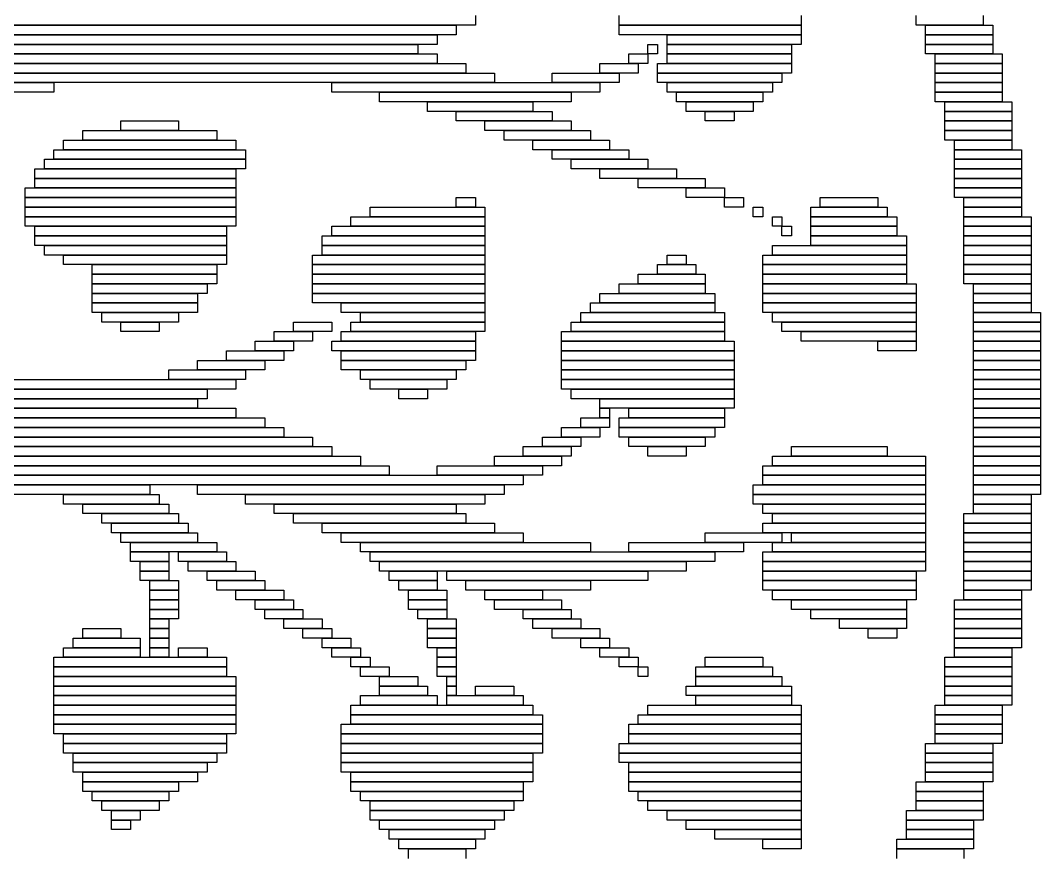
# Model space of a CAD drawing. Extents: x 28 to 995, y 169 to 891.
# Drawn here: x 888.5 to 995, y 696.5 to 783.5 of the extents above; entities that cross this region are included whole.
import ezdxf

# ---------------------------------------------------------------- set-up
doc = ezdxf.new("R2010")
doc.units = 0

msp = doc.modelspace()

# ---------------------------------------------------------------- linework, layer by layer
for p, q in [((936, 784), (936, 783)), ((951, 783), (951, 784)), ((970, 784), (970, 783)), ((982, 783), (982, 784)), ((989, 784), (989, 783)), ((881, 783), (934, 783)), ((936, 783), (885, 783)), ((934, 783), (934, 782)), ((970, 783), (951, 783)), ((951, 783), (970, 783)), ((951, 782), (951, 783)), ((970, 783), (970, 782)), ((989, 783), (982, 783)), ((983, 783), (990, 783)), ((983, 782), (983, 783)), ((990, 783), (990, 782)), ((878, 782), (932, 782)), ((934, 782), (881, 782)), ((932, 782), (932, 781)), ((970, 782), (951, 782)), ((956, 782), (970, 782)), ((956, 781), (956, 782)), ((970, 782), (970, 781)), ((990, 782), (983, 782)), ((983, 782), (990, 782)), ((983, 781), (983, 782)), ((990, 782), (990, 781)), ((875, 781), (930, 781)), ((932, 781), (878, 781)), ((930, 781), (930, 780)), ((954, 781), (955, 781)), ((954, 780), (954, 781)), ((955, 781), (955, 780)), ((970, 781), (956, 781)), ((956, 781), (969, 781)), ((956, 780), (956, 781)), ((969, 781), (969, 780)), ((990, 781), (983, 781)), ((983, 781), (990, 781)), ((983, 780), (983, 781)), ((990, 781), (990, 780)), ((873, 780), (932, 780)), ((930, 780), (875, 780)), ((932, 780), (932, 779)), ((952, 780), (954, 780)), ((952, 779), (952, 780)), ((955, 780), (954, 780)), ((954, 780), (954, 779)), ((969, 780), (956, 780)), ((956, 780), (969, 780)), ((956, 779), (956, 780)), ((969, 780), (969, 779)), ((990, 780), (983, 780)), ((984, 780), (991, 780)), ((984, 779), (984, 780)), ((991, 780), (991, 779)), ((858, 779), (935, 779)), ((932, 779), (873, 779)), ((935, 779), (935, 778)), ((949, 779), (953, 779)), ((949, 778), (949, 779)), ((954, 779), (952, 779)), ((953, 779), (953, 778)), ((955, 779), (969, 779)), ((955, 778), (955, 779)), ((969, 779), (956, 779)), ((969, 779), (969, 778)), ((991, 779), (984, 779)), ((984, 779), (991, 779)), ((984, 778), (984, 779)), ((991, 779), (991, 778)), ((935, 778), (858, 778)), ((858, 778), (938, 778)), ((938, 778), (938, 777)), ((944, 778), (951, 778)), ((944, 777), (944, 778)), ((953, 778), (949, 778)), ((951, 778), (951, 777)), ((969, 778), (955, 778)), ((955, 778), (968, 778)), ((955, 777), (955, 778)), ((968, 778), (968, 777)), ((991, 778), (984, 778)), ((984, 778), (991, 778)), ((984, 777), (984, 778)), ((991, 778), (991, 777)), ((857, 777), (892, 777)), ((938, 777), (858, 777)), ((892, 777), (892, 776)), ((921, 777), (949, 777)), ((921, 776), (921, 777)), ((951, 777), (944, 777)), ((949, 777), (949, 776)), ((968, 777), (955, 777)), ((956, 777), (967, 777)), ((956, 776), (956, 777)), ((967, 777), (967, 776)), ((991, 777), (984, 777)), ((984, 777), (991, 777)), ((984, 776), (984, 777)), ((991, 777), (991, 776)), ((892, 776), (857, 776)), ((949, 776), (921, 776)), ((926, 776), (946, 776)), ((926, 775), (926, 776)), ((946, 776), (946, 775)), ((967, 776), (956, 776)), ((957, 776), (966, 776)), ((957, 775), (957, 776)), ((966, 776), (966, 775)), ((991, 776), (984, 776)), ((984, 776), (991, 776)), ((984, 775), (984, 776)), ((991, 776), (991, 775)), ((946, 775), (926, 775)), ((931, 775), (942, 775)), ((931, 774), (931, 775)), ((942, 775), (942, 774)), ((966, 775), (957, 775)), ((958, 775), (965, 775)), ((958, 774), (958, 775)), ((965, 775), (965, 774)), ((991, 775), (984, 775)), ((985, 775), (992, 775)), ((985, 774), (985, 775)), ((992, 775), (992, 774)), ((942, 774), (931, 774)), ((934, 774), (944, 774)), ((934, 773), (934, 774)), ((944, 774), (944, 773)), ((965, 774), (958, 774)), ((960, 774), (963, 774)), ((960, 773), (960, 774)), ((963, 774), (963, 773)), ((992, 774), (985, 774)), ((985, 774), (992, 774)), ((985, 773), (985, 774)), ((992, 774), (992, 773)), ((899, 773), (905, 773)), ((899, 772), (899, 773)), ((905, 773), (905, 772)), ((944, 773), (934, 773)), ((937, 773), (946, 773)), ((937, 772), (937, 773)), ((946, 773), (946, 772)), ((963, 773), (960, 773)), ((992, 773), (985, 773)), ((985, 773), (992, 773)), ((985, 772), (985, 773)), ((992, 773), (992, 772)), ((895, 772), (909, 772)), ((895, 771), (895, 772)), ((905, 772), (899, 772)), ((909, 772), (909, 771)), ((946, 772), (937, 772)), ((939, 772), (948, 772)), ((939, 771), (939, 772)), ((948, 772), (948, 771)), ((992, 772), (985, 772)), ((985, 772), (992, 772)), ((985, 771), (985, 772)), ((992, 772), (992, 771)), ((892, 770), (912, 770)), ((892, 769), (892, 770)), ((893, 771), (911, 771)), ((893, 770), (893, 771)), ((911, 770), (893, 770)), ((909, 771), (895, 771)), ((911, 771), (911, 770)), ((912, 770), (912, 769)), ((948, 771), (939, 771)), ((942, 771), (950, 771)), ((942, 770), (942, 771)), ((950, 770), (942, 770)), ((944, 770), (952, 770)), ((944, 769), (944, 770)), ((950, 771), (950, 770)), ((952, 770), (952, 769)), ((992, 771), (985, 771)), ((986, 771), (992, 771)), ((986, 770), (986, 771)), ((992, 770), (986, 770)), ((986, 770), (993, 770)), ((986, 769), (986, 770)), ((992, 771), (992, 770)), ((993, 770), (993, 769)), ((891, 769), (912, 769)), ((891, 768), (891, 769)), ((912, 769), (892, 769)), ((912, 769), (912, 768)), ((952, 769), (944, 769)), ((946, 769), (954, 769)), ((946, 768), (946, 769)), ((954, 769), (954, 768)), ((993, 769), (986, 769)), ((986, 769), (993, 769)), ((986, 768), (986, 769)), ((993, 769), (993, 768)), ((890, 768), (911, 768)), ((890, 767), (890, 768)), ((912, 768), (891, 768)), ((911, 768), (911, 767)), ((954, 768), (946, 768)), ((949, 768), (957, 768)), ((949, 767), (949, 768)), ((957, 768), (957, 767)), ((993, 768), (986, 768)), ((986, 768), (993, 768)), ((986, 767), (986, 768)), ((993, 768), (993, 767)), ((911, 767), (890, 767)), ((890, 767), (911, 767)), ((890, 766), (890, 767)), ((911, 767), (911, 766)), ((957, 767), (949, 767)), ((953, 767), (960, 767)), ((953, 766), (953, 767)), ((960, 767), (960, 766)), ((993, 767), (986, 767)), ((986, 767), (993, 767)), ((986, 766), (986, 767)), ((993, 767), (993, 766)), ((889, 766), (911, 766)), ((889, 765), (889, 766)), ((911, 766), (890, 766)), ((911, 766), (911, 765)), ((960, 766), (953, 766)), ((958, 766), (962, 766)), ((958, 765), (958, 766)), ((962, 766), (962, 765)), ((993, 766), (986, 766)), ((986, 766), (993, 766)), ((986, 765), (986, 766)), ((993, 766), (993, 765)), ((911, 765), (889, 765)), ((889, 765), (911, 765)), ((889, 764), (889, 765)), ((911, 765), (911, 764)), ((934, 765), (936, 765)), ((934, 764), (934, 765)), ((936, 765), (936, 764)), ((962, 765), (958, 765)), ((962, 765), (964, 765)), ((962, 764), (962, 765)), ((964, 765), (964, 764)), ((972, 765), (978, 765)), ((972, 764), (972, 765)), ((978, 765), (978, 764)), ((993, 765), (986, 765)), ((987, 765), (993, 765)), ((987, 764), (987, 765)), ((993, 765), (993, 764)), ((911, 764), (889, 764)), ((889, 764), (911, 764)), ((889, 763), (889, 764)), ((911, 764), (911, 763)), ((925, 764), (937, 764)), ((925, 763), (925, 764)), ((936, 764), (934, 764)), ((937, 764), (937, 763)), ((964, 764), (962, 764)), ((965, 764), (966, 764)), ((965, 763), (965, 764)), ((966, 764), (966, 763)), ((971, 764), (979, 764)), ((971, 763), (971, 764)), ((978, 764), (972, 764)), ((979, 764), (979, 763)), ((993, 764), (987, 764)), ((987, 764), (993, 764)), ((987, 763), (987, 764)), ((993, 764), (993, 763)), ((911, 763), (889, 763)), ((889, 763), (911, 763)), ((889, 762), (889, 763)), ((911, 763), (911, 762)), ((923, 763), (937, 763)), ((923, 762), (923, 763)), ((937, 763), (925, 763)), ((937, 763), (937, 762)), ((966, 763), (965, 763)), ((967, 763), (968, 763)), ((967, 762), (967, 763)), ((968, 763), (968, 762)), ((979, 763), (971, 763)), ((971, 763), (980, 763)), ((971, 762), (971, 763)), ((980, 763), (980, 762)), ((993, 763), (987, 763)), ((987, 763), (994, 763)), ((987, 762), (987, 763)), ((994, 763), (994, 762)), ((911, 762), (889, 762)), ((890, 762), (910, 762)), ((890, 761), (890, 762)), ((910, 762), (910, 761)), ((921, 762), (937, 762)), ((921, 761), (921, 762)), ((937, 762), (923, 762)), ((937, 762), (937, 761)), ((968, 762), (967, 762)), ((968, 762), (969, 762)), ((968, 761), (968, 762)), ((969, 762), (969, 761)), ((980, 762), (971, 762)), ((971, 762), (980, 762)), ((971, 761), (971, 762)), ((980, 762), (980, 761)), ((994, 762), (987, 762)), ((987, 762), (994, 762)), ((987, 761), (987, 762)), ((994, 762), (994, 761)), ((910, 761), (890, 761)), ((890, 761), (910, 761)), ((890, 760), (890, 761)), ((910, 761), (910, 760)), ((920, 761), (937, 761)), ((920, 760), (920, 761)), ((937, 761), (921, 761)), ((937, 761), (937, 760)), ((969, 761), (968, 761)), ((980, 761), (971, 761)), ((971, 761), (981, 761)), ((971, 760), (971, 761)), ((981, 761), (981, 760)), ((994, 761), (987, 761)), ((987, 761), (994, 761)), ((987, 760), (987, 761)), ((994, 761), (994, 760)), ((910, 760), (890, 760)), ((891, 760), (910, 760)), ((891, 759), (891, 760)), ((910, 760), (910, 759)), ((937, 760), (920, 760)), ((920, 760), (937, 760)), ((920, 759), (920, 760)), ((937, 760), (937, 759)), ((967, 760), (981, 760)), ((967, 759), (967, 760)), ((981, 760), (971, 760)), ((981, 760), (981, 759)), ((994, 760), (987, 760)), ((987, 760), (994, 760)), ((987, 759), (987, 760)), ((994, 760), (994, 759)), ((910, 759), (891, 759)), ((893, 759), (910, 759)), ((893, 758), (893, 759)), ((910, 759), (910, 758)), ((919, 759), (937, 759)), ((919, 758), (919, 759)), ((937, 759), (920, 759)), ((937, 759), (937, 758)), ((956, 759), (958, 759)), ((956, 758), (956, 759)), ((958, 759), (958, 758)), ((966, 759), (981, 759)), ((966, 758), (966, 759)), ((981, 759), (967, 759)), ((981, 759), (981, 758)), ((994, 759), (987, 759)), ((987, 759), (994, 759)), ((987, 758), (987, 759)), ((994, 759), (994, 758)), ((910, 758), (893, 758)), ((896, 758), (909, 758)), ((896, 757), (896, 758)), ((909, 758), (909, 757)), ((937, 758), (919, 758)), ((919, 758), (937, 758)), ((919, 757), (919, 758)), ((937, 758), (937, 757)), ((955, 758), (959, 758)), ((955, 757), (955, 758)), ((958, 758), (956, 758)), ((959, 758), (959, 757)), ((981, 758), (966, 758)), ((966, 758), (981, 758)), ((966, 757), (966, 758)), ((981, 758), (981, 757)), ((994, 758), (987, 758)), ((987, 758), (994, 758)), ((987, 757), (987, 758)), ((994, 758), (994, 757)), ((909, 757), (896, 757)), ((896, 757), (909, 757)), ((896, 756), (896, 757)), ((909, 757), (909, 756)), ((937, 757), (919, 757)), ((919, 757), (937, 757)), ((919, 756), (919, 757)), ((937, 757), (937, 756)), ((953, 757), (960, 757)), ((953, 756), (953, 757)), ((959, 757), (955, 757)), ((960, 757), (960, 756)), ((981, 757), (966, 757)), ((966, 757), (981, 757)), ((966, 756), (966, 757)), ((981, 757), (981, 756)), ((994, 757), (987, 757)), ((987, 757), (994, 757)), ((987, 756), (987, 757)), ((994, 757), (994, 756)), ((909, 756), (896, 756)), ((896, 756), (908, 756)), ((896, 755), (896, 756)), ((908, 756), (908, 755)), ((937, 756), (919, 756)), ((919, 756), (937, 756)), ((919, 755), (919, 756)), ((937, 756), (937, 755)), ((951, 756), (960, 756)), ((951, 755), (951, 756)), ((960, 756), (953, 756)), ((960, 756), (960, 755)), ((981, 756), (966, 756)), ((966, 756), (982, 756)), ((966, 755), (966, 756)), ((982, 756), (982, 755)), ((994, 756), (987, 756)), ((988, 756), (994, 756)), ((988, 755), (988, 756)), ((994, 756), (994, 755)), ((908, 755), (896, 755)), ((896, 755), (907, 755)), ((896, 754), (896, 755)), ((907, 755), (907, 754)), ((937, 755), (919, 755)), ((919, 755), (937, 755)), ((919, 754), (919, 755)), ((937, 755), (937, 754)), ((949, 755), (961, 755)), ((949, 754), (949, 755)), ((960, 755), (951, 755)), ((961, 755), (961, 754)), ((982, 755), (966, 755)), ((966, 755), (982, 755)), ((966, 754), (966, 755)), ((982, 755), (982, 754)), ((994, 755), (988, 755)), ((988, 755), (994, 755)), ((988, 754), (988, 755)), ((994, 755), (994, 754)), ((907, 754), (896, 754)), ((896, 754), (907, 754)), ((896, 753), (896, 754)), ((907, 753), (896, 753)), ((897, 753), (905, 753)), ((897, 752), (897, 753)), ((905, 753), (905, 752)), ((907, 754), (907, 753)), ((937, 754), (919, 754)), ((922, 754), (937, 754)), ((922, 753), (922, 754)), ((937, 753), (922, 753)), ((924, 753), (937, 753)), ((924, 752), (924, 753)), ((937, 754), (937, 753)), ((937, 753), (937, 752)), ((947, 753), (962, 753)), ((947, 752), (947, 753)), ((948, 754), (961, 754)), ((948, 753), (948, 754)), ((961, 753), (948, 753)), ((961, 754), (949, 754)), ((961, 754), (961, 753)), ((962, 753), (962, 752)), ((982, 754), (966, 754)), ((966, 754), (982, 754)), ((966, 753), (966, 754)), ((982, 753), (966, 753)), ((967, 753), (982, 753)), ((967, 752), (967, 753)), ((982, 754), (982, 753)), ((982, 753), (982, 752)), ((994, 754), (988, 754)), ((988, 754), (994, 754)), ((988, 753), (988, 754)), ((994, 753), (988, 753)), ((988, 753), (995, 753)), ((988, 752), (988, 753)), ((994, 754), (994, 753)), ((995, 753), (995, 752)), ((905, 752), (897, 752)), ((899, 752), (903, 752)), ((899, 751), (899, 752)), ((903, 752), (903, 751)), ((917, 752), (921, 752)), ((917, 751), (917, 752)), ((921, 752), (921, 751)), ((923, 752), (937, 752)), ((923, 751), (923, 752)), ((937, 752), (924, 752)), ((937, 752), (937, 751)), ((946, 752), (962, 752)), ((946, 751), (946, 752)), ((962, 752), (947, 752)), ((962, 752), (962, 751)), ((982, 752), (967, 752)), ((968, 752), (982, 752)), ((968, 751), (968, 752)), ((982, 752), (982, 751)), ((995, 752), (988, 752)), ((988, 752), (995, 752)), ((988, 751), (988, 752)), ((995, 752), (995, 751)), ((903, 751), (899, 751)), ((915, 751), (919, 751)), ((915, 750), (915, 751)), ((921, 751), (917, 751)), ((919, 751), (919, 750)), ((922, 751), (936, 751)), ((922, 750), (922, 751)), ((937, 751), (923, 751)), ((936, 751), (936, 750)), ((945, 751), (962, 751)), ((945, 750), (945, 751)), ((962, 751), (946, 751)), ((962, 751), (962, 750)), ((982, 751), (968, 751)), ((970, 751), (982, 751)), ((970, 750), (970, 751)), ((982, 751), (982, 750)), ((995, 751), (988, 751)), ((988, 751), (995, 751)), ((988, 750), (988, 751)), ((995, 751), (995, 750)), ((913, 750), (917, 750)), ((913, 749), (913, 750)), ((919, 750), (915, 750)), ((917, 750), (917, 749)), ((921, 750), (936, 750)), ((921, 749), (921, 750)), ((936, 750), (922, 750)), ((936, 750), (936, 749)), ((962, 750), (945, 750)), ((945, 750), (963, 750)), ((945, 749), (945, 750)), ((963, 750), (963, 749)), ((982, 750), (970, 750)), ((978, 750), (982, 750)), ((978, 749), (978, 750)), ((982, 750), (982, 749)), ((995, 750), (988, 750)), ((988, 750), (995, 750)), ((988, 749), (988, 750)), ((995, 750), (995, 749)), ((910, 749), (916, 749)), ((910, 748), (910, 749)), ((917, 749), (913, 749)), ((916, 749), (916, 748)), ((936, 749), (921, 749)), ((922, 749), (936, 749)), ((922, 748), (922, 749)), ((936, 749), (936, 748)), ((963, 749), (945, 749)), ((945, 749), (963, 749)), ((945, 748), (945, 749)), ((963, 749), (963, 748)), ((982, 749), (978, 749)), ((995, 749), (988, 749)), ((988, 749), (995, 749)), ((988, 748), (988, 749)), ((995, 749), (995, 748)), ((907, 748), (914, 748)), ((907, 747), (907, 748)), ((916, 748), (910, 748)), ((914, 748), (914, 747)), ((936, 748), (922, 748)), ((922, 748), (935, 748)), ((922, 747), (922, 748)), ((935, 748), (935, 747)), ((963, 748), (945, 748)), ((945, 748), (963, 748)), ((945, 747), (945, 748)), ((963, 748), (963, 747)), ((995, 748), (988, 748)), ((988, 748), (995, 748)), ((988, 747), (988, 748)), ((995, 748), (995, 747)), ((904, 747), (912, 747)), ((904, 746), (904, 747)), ((914, 747), (907, 747)), ((912, 747), (912, 746)), ((935, 747), (922, 747)), ((924, 747), (934, 747)), ((924, 746), (924, 747)), ((934, 747), (934, 746)), ((963, 747), (945, 747)), ((945, 747), (963, 747)), ((945, 746), (945, 747)), ((963, 747), (963, 746)), ((995, 747), (988, 747)), ((988, 747), (995, 747)), ((988, 746), (988, 747)), ((995, 747), (995, 746)), ((883, 746), (911, 746)), ((912, 746), (904, 746)), ((911, 746), (911, 745)), ((934, 746), (924, 746)), ((925, 746), (933, 746)), ((925, 745), (925, 746)), ((933, 746), (933, 745)), ((963, 746), (945, 746)), ((945, 746), (963, 746)), ((945, 745), (945, 746)), ((963, 746), (963, 745)), ((995, 746), (988, 746)), ((988, 746), (995, 746)), ((988, 745), (988, 746)), ((995, 746), (995, 745)), ((878, 745), (908, 745)), ((911, 745), (883, 745)), ((908, 745), (908, 744)), ((933, 745), (925, 745)), ((928, 745), (931, 745)), ((928, 744), (928, 745)), ((931, 745), (931, 744)), ((963, 745), (945, 745)), ((946, 745), (963, 745)), ((946, 744), (946, 745)), ((963, 745), (963, 744)), ((995, 745), (988, 745)), ((988, 745), (995, 745)), ((988, 744), (988, 745)), ((995, 745), (995, 744)), ((875, 744), (907, 744)), ((908, 744), (878, 744)), ((907, 744), (907, 743)), ((931, 744), (928, 744)), ((963, 744), (946, 744)), ((949, 744), (963, 744)), ((949, 743), (949, 744)), ((963, 744), (963, 743)), ((995, 744), (988, 744)), ((988, 744), (995, 744)), ((988, 743), (988, 744)), ((995, 744), (995, 743)), ((872, 743), (911, 743)), ((907, 743), (875, 743)), ((911, 743), (911, 742)), ((963, 743), (949, 743)), ((949, 743), (950, 743)), ((949, 742), (949, 743)), ((950, 743), (950, 742)), ((952, 743), (962, 743)), ((952, 742), (952, 743)), ((962, 743), (962, 742)), ((995, 743), (988, 743)), ((988, 743), (995, 743)), ((988, 742), (988, 743)), ((995, 743), (995, 742)), ((870, 742), (914, 742)), ((911, 742), (872, 742)), ((914, 742), (914, 741)), ((947, 742), (950, 742)), ((947, 741), (947, 742)), ((950, 742), (949, 742)), ((950, 742), (950, 741)), ((951, 742), (962, 742)), ((951, 741), (951, 742)), ((962, 742), (952, 742)), ((962, 742), (962, 741)), ((995, 742), (988, 742)), ((988, 742), (995, 742)), ((988, 741), (988, 742)), ((995, 742), (995, 741)), ((868, 741), (916, 741)), ((914, 741), (870, 741)), ((916, 741), (916, 740)), ((945, 741), (949, 741)), ((945, 740), (945, 741)), ((950, 741), (947, 741)), ((949, 741), (949, 740)), ((962, 741), (951, 741)), ((951, 741), (961, 741)), ((951, 740), (951, 741)), ((961, 741), (961, 740)), ((995, 741), (988, 741)), ((988, 741), (995, 741)), ((988, 740), (988, 741)), ((995, 741), (995, 740)), ((867, 740), (919, 740)), ((916, 740), (868, 740)), ((919, 740), (919, 739)), ((943, 740), (947, 740)), ((943, 739), (943, 740)), ((949, 740), (945, 740)), ((947, 740), (947, 739)), ((961, 740), (951, 740)), ((952, 740), (960, 740)), ((952, 739), (952, 740)), ((960, 740), (960, 739)), ((995, 740), (988, 740)), ((988, 740), (995, 740)), ((988, 739), (988, 740)), ((995, 740), (995, 739)), ((865, 739), (921, 739)), ((919, 739), (867, 739)), ((921, 739), (921, 738)), ((941, 739), (946, 739)), ((941, 738), (941, 739)), ((947, 739), (943, 739)), ((946, 739), (946, 738)), ((960, 739), (952, 739)), ((954, 739), (958, 739)), ((954, 738), (954, 739)), ((958, 739), (958, 738)), ((969, 739), (979, 739)), ((969, 738), (969, 739)), ((979, 739), (979, 738)), ((995, 739), (988, 739)), ((988, 739), (995, 739)), ((988, 738), (988, 739)), ((995, 739), (995, 738)), ((862, 737), (927, 737)), ((864, 738), (924, 738)), ((924, 737), (864, 737)), ((921, 738), (865, 738)), ((924, 738), (924, 737)), ((927, 737), (927, 736)), ((932, 737), (943, 737)), ((932, 736), (932, 737)), ((938, 738), (945, 738)), ((938, 737), (938, 738)), ((945, 737), (938, 737)), ((946, 738), (941, 738)), ((943, 737), (943, 736)), ((945, 738), (945, 737)), ((958, 738), (954, 738)), ((966, 737), (983, 737)), ((966, 736), (966, 737)), ((967, 738), (983, 738)), ((967, 737), (967, 738)), ((983, 737), (967, 737)), ((979, 738), (969, 738)), ((983, 738), (983, 737)), ((983, 737), (983, 736)), ((995, 738), (988, 738)), ((988, 738), (995, 738)), ((988, 737), (988, 738)), ((995, 737), (988, 737)), ((988, 737), (995, 737)), ((988, 736), (988, 737)), ((995, 738), (995, 737)), ((995, 737), (995, 736)), ((861, 736), (941, 736)), ((927, 736), (862, 736)), ((943, 736), (932, 736)), ((941, 736), (941, 735)), ((983, 736), (966, 736)), ((966, 736), (983, 736)), ((966, 735), (966, 736)), ((983, 736), (983, 735)), ((995, 736), (988, 736)), ((988, 736), (995, 736)), ((988, 735), (988, 736)), ((995, 736), (995, 735)), ((860, 735), (902, 735)), ((941, 735), (861, 735)), ((902, 735), (902, 734)), ((907, 735), (939, 735)), ((907, 734), (907, 735)), ((939, 735), (939, 734)), ((965, 735), (983, 735)), ((965, 734), (965, 735)), ((983, 735), (966, 735)), ((983, 735), (983, 734)), ((995, 735), (988, 735)), ((988, 735), (995, 735)), ((988, 734), (988, 735)), ((995, 735), (995, 734)), ((902, 734), (860, 734)), ((893, 734), (903, 734)), ((893, 733), (893, 734)), ((903, 734), (903, 733)), ((939, 734), (907, 734)), ((912, 734), (937, 734)), ((912, 733), (912, 734)), ((937, 734), (937, 733)), ((983, 734), (965, 734)), ((965, 734), (983, 734)), ((965, 733), (965, 734)), ((983, 734), (983, 733)), ((995, 734), (988, 734)), ((988, 734), (994, 734)), ((988, 733), (988, 734)), ((994, 734), (994, 733)), ((903, 733), (893, 733)), ((895, 733), (904, 733)), ((895, 732), (895, 733)), ((904, 733), (904, 732)), ((937, 733), (912, 733)), ((915, 733), (934, 733)), ((915, 732), (915, 733)), ((934, 733), (934, 732)), ((983, 733), (965, 733)), ((966, 733), (983, 733)), ((966, 732), (966, 733)), ((983, 733), (983, 732)), ((994, 733), (988, 733)), ((988, 733), (994, 733)), ((988, 732), (988, 733)), ((994, 733), (994, 732)), ((904, 732), (895, 732)), ((897, 732), (905, 732)), ((897, 731), (897, 732)), ((905, 732), (905, 731)), ((934, 732), (915, 732)), ((917, 732), (935, 732)), ((917, 731), (917, 732)), ((935, 732), (935, 731)), ((983, 732), (966, 732)), ((967, 732), (983, 732)), ((967, 731), (967, 732)), ((983, 732), (983, 731)), ((987, 732), (994, 732)), ((987, 731), (987, 732)), ((994, 732), (988, 732)), ((994, 732), (994, 731)), ((905, 731), (897, 731)), ((898, 731), (906, 731)), ((898, 730), (898, 731)), ((906, 731), (906, 730)), ((935, 731), (917, 731)), ((920, 731), (938, 731)), ((920, 730), (920, 731)), ((938, 731), (938, 730)), ((966, 731), (983, 731)), ((966, 730), (966, 731)), ((983, 731), (967, 731)), ((983, 731), (983, 730)), ((994, 731), (987, 731)), ((987, 731), (994, 731)), ((987, 730), (987, 731)), ((994, 731), (994, 730)), ((906, 730), (898, 730)), ((899, 730), (907, 730)), ((899, 729), (899, 730)), ((907, 730), (907, 729)), ((938, 730), (920, 730)), ((922, 730), (941, 730)), ((922, 729), (922, 730)), ((941, 730), (941, 729)), ((960, 730), (968, 730)), ((960, 729), (960, 730)), ((983, 730), (966, 730)), ((968, 730), (968, 729)), ((969, 730), (983, 730)), ((969, 729), (969, 730)), ((983, 730), (983, 729)), ((994, 730), (987, 730)), ((987, 730), (994, 730)), ((987, 729), (987, 730)), ((994, 730), (994, 729)), ((907, 729), (899, 729)), ((900, 729), (909, 729)), ((900, 728), (900, 729)), ((909, 729), (909, 728)), ((941, 729), (922, 729)), ((924, 729), (948, 729)), ((924, 728), (924, 729)), ((948, 729), (948, 728)), ((952, 729), (964, 729)), ((952, 728), (952, 729)), ((968, 729), (960, 729)), ((964, 729), (964, 728)), ((967, 729), (983, 729)), ((967, 728), (967, 729)), ((983, 729), (969, 729)), ((983, 729), (983, 728)), ((994, 729), (987, 729)), ((987, 729), (994, 729)), ((987, 728), (987, 729)), ((994, 729), (994, 728)), ((909, 728), (900, 728)), ((900, 728), (904, 728)), ((900, 727), (900, 728)), ((904, 728), (904, 727)), ((905, 728), (910, 728)), ((905, 727), (905, 728)), ((910, 728), (910, 727)), ((948, 728), (924, 728)), ((925, 728), (961, 728)), ((925, 727), (925, 728)), ((964, 728), (952, 728)), ((961, 728), (961, 727)), ((966, 728), (983, 728)), ((966, 727), (966, 728)), ((983, 728), (967, 728)), ((983, 728), (983, 727)), ((994, 728), (987, 728)), ((987, 728), (994, 728)), ((987, 727), (987, 728)), ((994, 728), (994, 727)), ((904, 727), (900, 727)), ((901, 727), (904, 727)), ((901, 726), (901, 727)), ((904, 727), (904, 726)), ((910, 727), (905, 727)), ((906, 727), (911, 727)), ((906, 726), (906, 727)), ((911, 727), (911, 726)), ((961, 727), (925, 727)), ((926, 727), (958, 727)), ((926, 726), (926, 727)), ((958, 727), (958, 726)), ((983, 727), (966, 727)), ((966, 727), (983, 727)), ((966, 726), (966, 727)), ((983, 727), (983, 726)), ((994, 727), (987, 727)), ((987, 727), (994, 727)), ((987, 726), (987, 727)), ((994, 727), (994, 726)), ((904, 726), (901, 726)), ((901, 726), (904, 726)), ((901, 725), (901, 726)), ((904, 726), (904, 725)), ((911, 726), (906, 726)), ((908, 726), (913, 726)), ((908, 725), (908, 726)), ((913, 726), (913, 725)), ((958, 726), (926, 726)), ((927, 726), (932, 726)), ((927, 725), (927, 726)), ((932, 726), (932, 725)), ((933, 726), (954, 726)), ((933, 725), (933, 726)), ((954, 726), (954, 725)), ((983, 726), (966, 726)), ((966, 726), (982, 726)), ((966, 725), (966, 726)), ((982, 726), (982, 725)), ((994, 726), (987, 726)), ((987, 726), (994, 726)), ((987, 725), (987, 726)), ((994, 726), (994, 725)), ((904, 725), (901, 725)), ((902, 725), (905, 725)), ((902, 724), (902, 725)), ((905, 725), (905, 724)), ((913, 725), (908, 725)), ((909, 725), (914, 725)), ((909, 724), (909, 725)), ((914, 725), (914, 724)), ((932, 725), (927, 725)), ((928, 725), (932, 725)), ((928, 724), (928, 725)), ((932, 725), (932, 724)), ((954, 725), (933, 725)), ((935, 725), (948, 725)), ((935, 724), (935, 725)), ((948, 725), (948, 724)), ((982, 725), (966, 725)), ((966, 725), (982, 725)), ((966, 724), (966, 725)), ((982, 725), (982, 724)), ((994, 725), (987, 725)), ((987, 725), (994, 725)), ((987, 724), (987, 725)), ((994, 725), (994, 724)), ((905, 724), (902, 724)), ((902, 724), (905, 724)), ((902, 723), (902, 724)), ((905, 724), (905, 723)), ((914, 724), (909, 724)), ((911, 724), (916, 724)), ((911, 723), (911, 724)), ((916, 724), (916, 723)), ((932, 724), (928, 724)), ((929, 724), (933, 724)), ((929, 723), (929, 724)), ((933, 724), (933, 723)), ((948, 724), (935, 724)), ((937, 724), (943, 724)), ((937, 723), (937, 724)), ((943, 724), (943, 723)), ((982, 724), (966, 724)), ((967, 724), (982, 724)), ((967, 723), (967, 724)), ((982, 724), (982, 723)), ((994, 724), (987, 724)), ((987, 724), (993, 724)), ((987, 723), (987, 724)), ((993, 724), (993, 723)), ((905, 723), (902, 723)), ((902, 723), (905, 723)), ((902, 722), (902, 723)), ((905, 723), (905, 722)), ((916, 723), (911, 723)), ((913, 723), (917, 723)), ((913, 722), (913, 723)), ((917, 723), (917, 722)), ((933, 723), (929, 723)), ((929, 723), (933, 723)), ((929, 722), (929, 723)), ((933, 723), (933, 722)), ((943, 723), (937, 723)), ((938, 723), (945, 723)), ((938, 722), (938, 723)), ((945, 723), (945, 722)), ((982, 723), (967, 723)), ((969, 723), (981, 723)), ((969, 722), (969, 723)), ((981, 723), (981, 722)), ((986, 723), (993, 723)), ((986, 722), (986, 723)), ((993, 723), (987, 723)), ((993, 723), (993, 722)), ((905, 722), (902, 722)), ((902, 722), (905, 722)), ((902, 721), (902, 722)), ((905, 722), (905, 721)), ((917, 722), (913, 722)), ((914, 722), (918, 722)), ((914, 721), (914, 722)), ((918, 722), (918, 721)), ((933, 722), (929, 722)), ((930, 722), (933, 722)), ((930, 721), (930, 722)), ((933, 722), (933, 721)), ((945, 722), (938, 722)), ((941, 722), (946, 722)), ((941, 721), (941, 722)), ((946, 722), (946, 721)), ((981, 722), (969, 722)), ((971, 722), (981, 722)), ((971, 721), (971, 722)), ((981, 722), (981, 721)), ((993, 722), (986, 722)), ((986, 722), (993, 722)), ((986, 721), (986, 722)), ((993, 722), (993, 721)), ((895, 720), (899, 720)), ((895, 719), (895, 720)), ((899, 720), (899, 719)), ((905, 721), (902, 721)), ((902, 721), (904, 721)), ((902, 720), (902, 721)), ((904, 720), (902, 720)), ((902, 720), (904, 720)), ((902, 719), (902, 720)), ((904, 721), (904, 720)), ((904, 720), (904, 719)), ((918, 721), (914, 721)), ((916, 721), (920, 721)), ((916, 720), (916, 721)), ((920, 720), (916, 720)), ((918, 720), (921, 720)), ((918, 719), (918, 720)), ((920, 721), (920, 720)), ((921, 720), (921, 719)), ((933, 721), (930, 721)), ((931, 721), (934, 721)), ((931, 720), (931, 721)), ((934, 720), (931, 720)), ((931, 720), (934, 720)), ((931, 719), (931, 720)), ((934, 721), (934, 720)), ((934, 720), (934, 719)), ((946, 721), (941, 721)), ((942, 721), (947, 721)), ((942, 720), (942, 721)), ((947, 720), (942, 720)), ((944, 720), (949, 720)), ((944, 719), (944, 720)), ((947, 721), (947, 720)), ((949, 720), (949, 719)), ((981, 721), (971, 721)), ((974, 721), (981, 721)), ((974, 720), (974, 721)), ((981, 720), (974, 720)), ((977, 720), (980, 720)), ((977, 719), (977, 720)), ((980, 720), (980, 719)), ((981, 721), (981, 720)), ((993, 721), (986, 721)), ((986, 721), (993, 721)), ((986, 720), (986, 721)), ((993, 720), (986, 720)), ((986, 720), (993, 720)), ((986, 719), (986, 720)), ((993, 721), (993, 720)), ((993, 720), (993, 719)), ((894, 719), (901, 719)), ((894, 718), (894, 719)), ((899, 719), (895, 719)), ((901, 719), (901, 718)), ((904, 719), (902, 719)), ((902, 719), (904, 719)), ((902, 718), (902, 719)), ((904, 719), (904, 718)), ((921, 719), (918, 719)), ((920, 719), (923, 719)), ((920, 718), (920, 719)), ((923, 719), (923, 718)), ((934, 719), (931, 719)), ((931, 719), (934, 719)), ((931, 718), (931, 719)), ((934, 719), (934, 718)), ((949, 719), (944, 719)), ((947, 719), (950, 719)), ((947, 718), (947, 719)), ((950, 719), (950, 718)), ((980, 719), (977, 719)), ((993, 719), (986, 719)), ((986, 719), (993, 719)), ((986, 718), (986, 719)), ((993, 719), (993, 718)), ((893, 718), (901, 718)), ((893, 717), (893, 718)), ((901, 718), (894, 718)), ((901, 718), (901, 717)), ((904, 718), (902, 718)), ((902, 718), (904, 718)), ((902, 717), (902, 718)), ((904, 718), (904, 717)), ((905, 718), (908, 718)), ((905, 717), (905, 718)), ((908, 718), (908, 717)), ((923, 718), (920, 718)), ((921, 718), (924, 718)), ((921, 717), (921, 718)), ((924, 718), (924, 717)), ((934, 718), (931, 718)), ((932, 718), (934, 718)), ((932, 717), (932, 718)), ((934, 718), (934, 717)), ((950, 718), (947, 718)), ((949, 718), (952, 718)), ((949, 717), (949, 718)), ((952, 718), (952, 717)), ((993, 718), (986, 718)), ((986, 718), (992, 718)), ((986, 717), (986, 718)), ((992, 718), (992, 717)), ((892, 717), (910, 717)), ((892, 716), (892, 717)), ((901, 717), (893, 717)), ((904, 717), (902, 717)), ((908, 717), (905, 717)), ((910, 717), (910, 716)), ((924, 717), (921, 717)), ((923, 717), (925, 717)), ((923, 716), (923, 717)), ((925, 717), (925, 716)), ((934, 717), (932, 717)), ((932, 717), (934, 717)), ((932, 716), (932, 717)), ((934, 717), (934, 716)), ((952, 717), (949, 717)), ((951, 717), (953, 717)), ((951, 716), (951, 717)), ((953, 717), (953, 716)), ((960, 717), (966, 717)), ((960, 716), (960, 717)), ((966, 717), (966, 716)), ((985, 717), (992, 717)), ((985, 716), (985, 717)), ((992, 717), (986, 717)), ((992, 717), (992, 716)), ((910, 716), (892, 716)), ((892, 716), (910, 716)), ((892, 715), (892, 716)), ((910, 716), (910, 715)), ((925, 716), (923, 716)), ((924, 716), (927, 716)), ((924, 715), (924, 716)), ((927, 716), (927, 715)), ((934, 716), (932, 716)), ((932, 716), (934, 716)), ((932, 715), (932, 716)), ((934, 716), (934, 715)), ((953, 716), (951, 716)), ((953, 716), (954, 716)), ((953, 715), (953, 716)), ((954, 716), (954, 715)), ((959, 716), (967, 716)), ((959, 715), (959, 716)), ((966, 716), (960, 716)), ((967, 716), (967, 715)), ((992, 716), (985, 716)), ((985, 716), (992, 716)), ((985, 715), (985, 716)), ((992, 716), (992, 715)), ((910, 715), (892, 715)), ((892, 715), (911, 715)), ((892, 714), (892, 715)), ((911, 715), (911, 714)), ((927, 715), (924, 715)), ((926, 715), (930, 715)), ((926, 714), (926, 715)), ((930, 715), (930, 714)), ((934, 715), (932, 715)), ((933, 715), (934, 715)), ((933, 714), (933, 715)), ((934, 715), (934, 714)), ((954, 715), (953, 715)), ((967, 715), (959, 715)), ((959, 715), (968, 715)), ((959, 714), (959, 715)), ((968, 715), (968, 714)), ((992, 715), (985, 715)), ((985, 715), (992, 715)), ((985, 714), (985, 715)), ((992, 715), (992, 714)), ((911, 714), (892, 714)), ((892, 714), (911, 714)), ((892, 713), (892, 714)), ((911, 714), (911, 713)), ((930, 714), (926, 714)), ((926, 714), (931, 714)), ((926, 713), (926, 714)), ((931, 714), (931, 713)), ((934, 714), (933, 714)), ((933, 714), (934, 714)), ((933, 713), (933, 714)), ((934, 714), (934, 713)), ((936, 714), (940, 714)), ((936, 713), (936, 714)), ((940, 714), (940, 713)), ((958, 714), (969, 714)), ((958, 713), (958, 714)), ((968, 714), (959, 714)), ((969, 714), (969, 713)), ((992, 714), (985, 714)), ((985, 714), (992, 714)), ((985, 713), (985, 714)), ((992, 714), (992, 713)), ((911, 713), (892, 713)), ((892, 713), (911, 713)), ((892, 712), (892, 713)), ((911, 713), (911, 712)), ((924, 713), (932, 713)), ((924, 712), (924, 713)), ((931, 713), (926, 713)), ((932, 713), (932, 712)), ((934, 713), (933, 713)), ((933, 713), (941, 713)), ((933, 712), (933, 713)), ((940, 713), (936, 713)), ((941, 713), (941, 712)), ((969, 713), (958, 713)), ((959, 713), (969, 713)), ((959, 712), (959, 713)), ((969, 713), (969, 712)), ((992, 713), (985, 713)), ((985, 713), (992, 713)), ((985, 712), (985, 713)), ((992, 713), (992, 712)), ((911, 712), (892, 712)), ((892, 712), (911, 712)), ((892, 711), (892, 712)), ((911, 712), (911, 711)), ((923, 712), (942, 712)), ((923, 711), (923, 712)), ((932, 712), (924, 712)), ((941, 712), (933, 712)), ((942, 712), (942, 711)), ((954, 712), (970, 712)), ((954, 711), (954, 712)), ((969, 712), (959, 712)), ((970, 712), (970, 711)), ((984, 712), (991, 712)), ((984, 711), (984, 712)), ((992, 712), (985, 712)), ((991, 712), (991, 711)), ((911, 711), (892, 711)), ((892, 711), (911, 711)), ((892, 710), (892, 711)), ((911, 711), (911, 710)), ((942, 711), (923, 711)), ((923, 711), (943, 711)), ((923, 710), (923, 711)), ((943, 711), (943, 710)), ((953, 711), (970, 711)), ((953, 710), (953, 711)), ((970, 711), (954, 711)), ((970, 711), (970, 710)), ((991, 711), (984, 711)), ((984, 711), (991, 711)), ((984, 710), (984, 711)), ((991, 711), (991, 710)), ((911, 710), (892, 710)), ((892, 710), (911, 710)), ((892, 709), (892, 710)), ((911, 710), (911, 709)), ((922, 710), (943, 710)), ((922, 709), (922, 710)), ((943, 710), (923, 710)), ((943, 710), (943, 709)), ((952, 710), (970, 710)), ((952, 709), (952, 710)), ((970, 710), (953, 710)), ((970, 710), (970, 709)), ((991, 710), (984, 710)), ((984, 710), (991, 710)), ((984, 709), (984, 710)), ((991, 710), (991, 709)), ((911, 709), (892, 709)), ((893, 709), (910, 709)), ((893, 708), (893, 709)), ((910, 709), (910, 708)), ((943, 709), (922, 709)), ((922, 709), (943, 709)), ((922, 708), (922, 709)), ((943, 709), (943, 708)), ((970, 709), (952, 709)), ((952, 709), (970, 709)), ((952, 708), (952, 709)), ((970, 709), (970, 708)), ((991, 709), (984, 709)), ((984, 709), (991, 709)), ((984, 708), (984, 709)), ((991, 709), (991, 708)), ((910, 708), (893, 708)), ((893, 708), (910, 708)), ((893, 707), (893, 708)), ((910, 708), (910, 707)), ((943, 708), (922, 708)), ((922, 708), (943, 708)), ((922, 707), (922, 708)), ((943, 708), (943, 707)), ((951, 708), (970, 708)), ((951, 707), (951, 708)), ((970, 708), (952, 708)), ((970, 708), (970, 707)), ((983, 708), (990, 708)), ((983, 707), (983, 708)), ((991, 708), (984, 708)), ((990, 708), (990, 707)), ((910, 707), (893, 707)), ((894, 707), (909, 707)), ((894, 706), (894, 707)), ((909, 707), (909, 706)), ((943, 707), (922, 707)), ((922, 707), (942, 707)), ((922, 706), (922, 707)), ((942, 707), (942, 706)), ((970, 707), (951, 707)), ((951, 707), (970, 707)), ((951, 706), (951, 707)), ((970, 707), (970, 706)), ((990, 707), (983, 707)), ((983, 707), (990, 707)), ((983, 706), (983, 707)), ((990, 707), (990, 706)), ((909, 706), (894, 706)), ((894, 706), (908, 706)), ((894, 705), (894, 706)), ((908, 706), (908, 705)), ((942, 706), (922, 706)), ((922, 706), (942, 706)), ((922, 705), (922, 706)), ((942, 706), (942, 705)), ((970, 706), (951, 706)), ((952, 706), (970, 706)), ((952, 705), (952, 706)), ((970, 706), (970, 705)), ((990, 706), (983, 706)), ((983, 706), (990, 706)), ((983, 705), (983, 706)), ((990, 706), (990, 705)), ((908, 705), (894, 705)), ((895, 705), (907, 705)), ((895, 704), (895, 705)), ((907, 704), (895, 704)), ((895, 704), (905, 704)), ((895, 703), (895, 704)), ((905, 704), (905, 703)), ((907, 705), (907, 704)), ((942, 705), (922, 705)), ((923, 705), (942, 705)), ((923, 704), (923, 705)), ((942, 704), (923, 704)), ((923, 704), (941, 704)), ((923, 703), (923, 704)), ((941, 704), (941, 703)), ((942, 705), (942, 704)), ((970, 705), (952, 705)), ((952, 705), (970, 705)), ((952, 704), (952, 705)), ((970, 704), (952, 704)), ((952, 704), (970, 704)), ((952, 703), (952, 704)), ((970, 705), (970, 704)), ((970, 704), (970, 703)), ((982, 704), (989, 704)), ((982, 703), (982, 704)), ((990, 705), (983, 705)), ((983, 705), (990, 705)), ((983, 704), (983, 705)), ((990, 704), (983, 704)), ((989, 704), (989, 703)), ((990, 705), (990, 704)), ((905, 703), (895, 703)), ((896, 703), (904, 703)), ((896, 702), (896, 703)), ((904, 703), (904, 702)), ((941, 703), (923, 703)), ((924, 703), (941, 703)), ((924, 702), (924, 703)), ((941, 703), (941, 702)), ((970, 703), (952, 703)), ((953, 703), (970, 703)), ((953, 702), (953, 703)), ((970, 703), (970, 702)), ((989, 703), (982, 703)), ((982, 703), (989, 703)), ((982, 702), (982, 703)), ((989, 703), (989, 702)), ((904, 702), (896, 702)), ((897, 702), (903, 702)), ((897, 701), (897, 702)), ((903, 702), (903, 701)), ((941, 702), (924, 702)), ((925, 702), (940, 702)), ((925, 701), (925, 702)), ((940, 702), (940, 701)), ((970, 702), (953, 702)), ((954, 702), (970, 702)), ((954, 701), (954, 702)), ((970, 702), (970, 701)), ((989, 702), (982, 702)), ((982, 702), (989, 702)), ((982, 701), (982, 702)), ((989, 702), (989, 701)), ((903, 701), (897, 701)), ((898, 701), (901, 701)), ((898, 700), (898, 701)), ((901, 701), (901, 700)), ((940, 701), (925, 701)), ((925, 701), (939, 701)), ((925, 700), (925, 701)), ((939, 701), (939, 700)), ((970, 701), (954, 701)), ((956, 701), (970, 701)), ((956, 700), (956, 701)), ((970, 701), (970, 700)), ((981, 701), (989, 701)), ((981, 700), (981, 701)), ((989, 701), (982, 701)), ((989, 701), (989, 700)), ((901, 700), (898, 700)), ((898, 700), (900, 700)), ((898, 699), (898, 700)), ((900, 700), (900, 699)), ((939, 700), (925, 700)), ((926, 700), (938, 700)), ((926, 699), (926, 700)), ((938, 700), (938, 699)), ((970, 700), (956, 700)), ((958, 700), (970, 700)), ((958, 699), (958, 700)), ((970, 700), (970, 699)), ((989, 700), (981, 700)), ((981, 700), (988, 700)), ((981, 699), (981, 700)), ((988, 700), (988, 699)), ((900, 699), (898, 699)), ((938, 699), (926, 699)), ((927, 699), (937, 699)), ((927, 698), (927, 699)), ((937, 699), (937, 698)), ((970, 699), (958, 699)), ((961, 699), (970, 699)), ((961, 698), (961, 699)), ((970, 699), (970, 698)), ((988, 699), (981, 699)), ((981, 699), (988, 699)), ((981, 698), (981, 699)), ((988, 699), (988, 698)), ((937, 698), (927, 698)), ((928, 698), (936, 698)), ((928, 697), (928, 698)), ((936, 698), (936, 697)), ((970, 698), (961, 698)), ((966, 698), (970, 698)), ((966, 697), (966, 698)), ((970, 698), (970, 697)), ((980, 698), (988, 698)), ((980, 697), (980, 698)), ((988, 698), (981, 698)), ((988, 698), (988, 697)), ((936, 697), (928, 697)), ((929, 697), (935, 697)), ((929, 696), (929, 697)), ((935, 697), (935, 696)), ((970, 697), (966, 697)), ((988, 697), (980, 697)), ((980, 697), (987, 697)), ((980, 696), (980, 697)), ((987, 697), (987, 696))]:
    msp.add_line(p, q)

doc.saveas('drawing.dxf')
